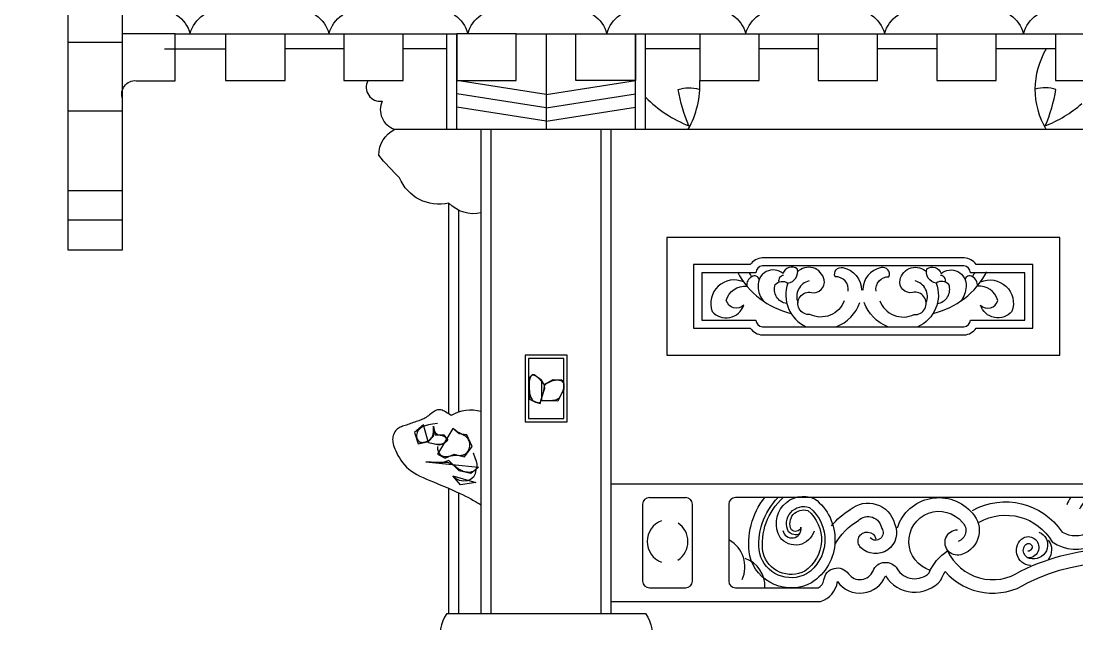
# Model space of a CAD drawing. Header units: metres. Extents: x 1709 to 7773, y 6392 to 11705.
# Drawn here: x 1838 to 3397, y 9280 to 10169 of the extents above; entities that cross this region are included whole.
import ezdxf

# ---------------------------------------------------------------- set-up
doc = ezdxf.new("R2010")
doc.units = ezdxf.units.M
for name, color, linetype in [('3', 3, 'Continuous'), ('4', 4, 'Continuous'), ('7', 7, 'Continuous')]:
    doc.layers.add(name, color=color, linetype=linetype)

msp = doc.modelspace()

# ---------------------------------------------------------------- linework, layer by layer
at = {"layer": '3'}
for p, q in [((1988.25, 10054.36), (1988.25, 10199.36)), ((2065.88, 10150.42), (1988.25, 10150.42)), ((2140.35, 10150.42), (2227.96, 10150.42)), ((2314.94, 10150.42), (2402.55, 10150.42)), ((2569.28, 10150.42), (2481.66, 10150.42)), ((2481.66, 10009.65), (2481.66, 10150.42)), ((2613.3, 10150.42), (2613.3, 10009.65)), ((2657.33, 10150.42), (2745.13, 10150.42)), ((2745.13, 10009.65), (2745.13, 10150.42)), ((2839.94, 10150.42), (2927.55, 10150.42)), ((3014.94, 10150.42), (3102.55, 10150.42)), ((3189.94, 10150.42), (3277.55, 10150.42)), ((3364.94, 10150.42), (3452.55, 10150.42)), ((1907.23, 10138.15), (1988.25, 10138.15)), ((2050.28, 10128.23), (2140.35, 10128.23)), ((2314.94, 10128.23), (2227.96, 10128.23)), ((2466.66, 10128.23), (2402.96, 10128.23)), ((2839.94, 10128.23), (2760.13, 10128.23)), ((3014.94, 10128.23), (2927.96, 10128.23)), ((3014.94, 10128.23), (2935.13, 10128.23)), ((3189.94, 10128.23), (3102.55, 10128.23)), ((3364.94, 10128.23), (3277.55, 10128.23)), ((2613.3, 10060.76), (2481.47, 10081.39)), ((2613.3, 10060.76), (2745.13, 10081.39)), ((2613.3, 10041.46), (2481.47, 10062.09)), ((2613.3, 10041.46), (2745.13, 10062.09)), ((1907.23, 10036.75), (1988.25, 10036.75)), ((2613.3, 10021.55), (2481.47, 10042.18)), ((2613.3, 10021.55), (2745.13, 10042.18)), ((2532.29, 9295.21), (2532.29, 10009.65)), ((2694.43, 9295.21), (2694.43, 10009.65)), ((2760.13, 10009.65), (4550, 10009.65)), ((1907.23, 9919.13), (1988.25, 9919.13)), ((2484.53, 9592.36), (2484.53, 9891.47)), ((1988.25, 9875.46), (1907.23, 9875.46)), ((2484.53, 9295.21), (2484.53, 9473.62)), ((2517.29, 9295.21), (2709.43, 9295.21))]:
    msp.add_line(p, q, dxfattribs=at)
msp.add_lwpolyline([(2587.23, 9583.15), (2639.5, 9583.15), (2639.5, 9671.37), (2587.23, 9671.37)], close=True, dxfattribs=at)
at = {"layer": '4'}
for p, q in [((2065.88, 10150.42), (2140.35, 10150.42)), ((2065.88, 10081.33), (2065.88, 10150.42)), ((2227.96, 10150.42), (2314.94, 10150.42)), ((2402.55, 10150.42), (2481.66, 10150.42)), ((2466.66, 10009.65), (2466.66, 10150.42)), ((2569.28, 10150.42), (2657.33, 10150.42)), ((2745.13, 10150.42), (2839.94, 10150.42)), ((2760.13, 10009.65), (2760.13, 10150.42)), ((2927.55, 10150.42), (3014.94, 10150.42)), ((3102.55, 10150.42), (3189.94, 10150.42)), ((3277.55, 10150.42), (3364.94, 10150.42)), ((2389.81, 10009.65), (2760.13, 10009.65)), ((2517.29, 9295.21), (2517.29, 10009.65)), ((2709.43, 9295.21), (2709.43, 10009.65)), ((2469.53, 9589.73), (2469.53, 9900.09)), ((2469.53, 9295.21), (2469.53, 9479.84)), ((2709.43, 9486.39), (6390.57, 9486.39)), ((2466.66, 9295.21), (2517.29, 9295.21)), ((2709.43, 9295.21), (2760.06, 9295.21))]:
    msp.add_line(p, q, dxfattribs=at)
for points in [[(1841.31, 10230, 0.65), (1863.35, 10199.36), (1907.23, 10199.36), (1907.23, 9831.8), (1988.25, 9831.8), (1988.25, 10054.36, -0.55), (2008.5, 10081.33), (2065.88, 10081.33)], [(2005.13, 10208.36, 0.27), (2035.98, 10186.17, -0.37), (2087.81, 10150.42, -0.37), (2139.63, 10186.17, 0.21), (2166.45, 10201.45)], [(2212.66, 10203.65, 0.23), (2240.98, 10186.17, -0.37), (2292.81, 10150.42, -0.37), (2344.63, 10186.17, 0.21), (2371.45, 10201.45)], [(2417.66, 10203.65, 0.23), (2445.98, 10186.17, -0.37), (2497.81, 10150.42, -0.37), (2549.63, 10186.17, 0.21), (2576.45, 10201.45)], [(2622.66, 10203.65, 0.23), (2650.98, 10186.17, -0.37), (2702.81, 10150.42, -0.37), (2754.63, 10186.17, 0.21), (2781.45, 10201.45)], [(2827.66, 10203.65, 0.23), (2855.98, 10186.17, -0.37), (2907.81, 10150.42, -0.37), (2959.63, 10186.17, 0.21), (2986.45, 10201.45)], [(3032.66, 10203.65, 0.23), (3060.98, 10186.17, -0.37), (3112.81, 10150.42, -0.37), (3164.63, 10186.17, 0.21), (3191.45, 10201.45)], [(3237.66, 10203.65, 0.23), (3265.98, 10186.17, -0.37), (3317.81, 10150.42, -0.37), (3369.63, 10186.17, 0.21), (3396.45, 10201.45)], [(2350.35, 10081.39, 0.62), (2371.27, 10051.29, 0.45), (2389.81, 10009.65, 0.27)], [(2823.93, 10014.55, -0.06), (2808.24, 10068.53, -0.14), (2838.75, 10068.97)], [(3349.96, 10014.55, 0.06), (3365.65, 10068.53, 0.14), (3335.14, 10068.97)], [(2517.29, 9886.16, -0.26), (2469.78, 9900.76, -0.37), (2396.97, 9938.22, -0.04), (2366.37, 9971.49, -0.28), (2389.81, 10009.65)], [(2517.29, 9593.15, 0.2), (2473.14, 9587.37), (2473.03, 9587.44), (2470.95, 9588.8), (2468.91, 9590.14), (2466.92, 9591.42), (2465, 9592.58), (2463.15, 9593.6), (2461.37, 9594.45), (2459.65, 9595.11), (2457.96, 9595.56), (2456.31, 9595.81), (2454.67, 9595.82), (2453.04, 9595.59), (2451.4, 9595.09), (2449.74, 9594.34), (2448.07, 9593.36), (2446.38, 9592.21), (2444.67, 9590.94), (2442.96, 9589.6), (2441.24, 9588.24), (2439.52, 9586.92), (2437.79, 9585.69), (2436.07, 9584.57), (2434.33, 9583.58), (2432.58, 9582.69), (2430.81, 9581.87), (2429.01, 9581.11), (2427.17, 9580.39), (2425.29, 9579.69), (2423.35, 9579), (2421.37, 9578.28), (2419.33, 9577.55), (2417.27, 9576.82), (2415.19, 9576.09), (2413.12, 9575.38), (2411.05, 9574.67), (2409.02, 9574), (2407.03, 9573.35), (2405.1, 9572.74), (2403.23, 9572.14), (2401.43, 9571.52), (2399.71, 9570.87), (2398.06, 9570.14), (2396.49, 9569.32), (2395.02, 9568.38), (2393.64, 9567.29), (2392.35, 9566.03), (2391.18, 9564.61), (2390.12, 9563.05), (2389.19, 9561.38), (2388.4, 9559.61), (2387.75, 9557.76), (2387.26, 9555.85), (2386.94, 9553.91), (2386.79, 9551.93), (2386.83, 9549.91), (2387.06, 9547.81), (2387.49, 9545.6), (2388.12, 9543.25), (2388.97, 9540.74), (2390.04, 9538.03), (2391.33, 9535.09), (2392.87, 9531.92), (2394.64, 9528.55), (2396.67, 9525.07), (2398.95, 9521.53), (2401.49, 9518), (2404.31, 9514.54), (2407.41, 9511.23), (2410.8, 9508.12), (2414.47, 9505.27), (2418.43, 9502.65), (2422.64, 9500.22), (2427.1, 9497.93), (2431.78, 9495.74), (2436.67, 9493.6), (2441.75, 9491.47), (2447, 9489.31), (2452.41, 9487.07), (2457.91, 9484.78), (2463.45, 9482.44), (2468.98, 9480.08), (2474.42, 9477.71), (2479.73, 9475.34), (2484.84, 9473), (2489.7, 9470.7), (2494.25, 9468.46), (2498.48, 9466.29), (2502.39, 9464.2), (2505.98, 9462.22), (2509.24, 9460.35), (2512.17, 9458.6), (2514.76, 9456.99), (2517.29, 9455.36)], [(2709.43, 9313.11), (3018.02, 9313.11, 0.3), (3043.13, 9342.37, 0.59), (3114.25, 9350.73, 0.51), (3195.83, 9344.46, -0.07), (3202.11, 9357, 0.37), (3323.44, 9340.28, -0.23), (3584.93, 9342.37, 0.53), (3620.49, 9342.37), (3657.75, 9486.39)], [(2466.66, 9295.21, 0.54), (2496.29, 9217.02, 0.43), (2496.29, 9168.62, 0.36), (2482.23, 9017.18, 0.16), (2529.11, 8970.34, -0.04), (2613.36, 8903.26, -0.04)], [(2760.06, 9295.21, -0.54), (2730.43, 9217.02, -0.43), (2730.43, 9168.62, -0.36), (2744.5, 9017.18, -0.16), (2697.61, 8970.34, 0.04), (2613.36, 8903.26, 0.04)]]:
    msp.add_lwpolyline(points, format="xyb", dxfattribs=at)
for points in [[(2140.35, 10150.42), (2140.35, 10081.39), (2227.96, 10081.39), (2227.96, 10150.42)], [(2314.94, 10150.42), (2314.94, 10081.39), (2402.55, 10081.39), (2402.55, 10150.42)], [(2481.66, 10150.42), (2481.66, 10081.39), (2569.28, 10081.39), (2569.28, 10150.42)], [(2744.94, 10150.42), (2744.94, 10081.39), (2657.33, 10081.39), (2657.33, 10150.42)], [(2839.94, 10150.42), (2839.94, 10081.39), (2927.55, 10081.39), (2927.55, 10150.42)], [(3014.94, 10150.42), (3014.94, 10081.39), (3102.55, 10081.39), (3102.55, 10150.42)], [(3189.94, 10150.42), (3189.94, 10081.39), (3277.55, 10081.39), (3277.55, 10150.42)], [(3364.94, 10150.42), (3364.94, 10081.39), (3452.55, 10081.39), (3452.55, 10150.42)]]:
    msp.add_lwpolyline(points, dxfattribs=at)
msp.add_lwpolyline([(2791.23, 9676.21), (3371.23, 9676.21), (3371.23, 9850), (2791.23, 9850)], close=True, dxfattribs=at)
for centre, radius, start, end in [((3449.73, 10068.58), 115.02, 148.76, 210.82), ((2709.17, 10074.49), 130.95, 330.32, 3.02), ((2892.92, 10188.81), 187.27, 224.84, 248.52), ((3280.96, 10188.81), 187.27, 291.48, 311.07)]:
    msp.add_arc(centre, radius, start, end, dxfattribs=at)
at = {"layer": '7'}
msp.add_line((2765.67, 9466.39), (2819.21, 9466.39), dxfattribs=at)
for points in [[(3331.58, 9716.21), (3331.58, 9810), (3247.82, 9810, 0.23), (3230.34, 9820), (2932.12, 9820, 0.23), (2914.64, 9810), (2830.88, 9810), (2830.88, 9716.21), (2914.64, 9716.21, 0.23), (2932.12, 9706.21), (3230.34, 9706.21, 0.23), (3247.82, 9716.21)], [(3319.58, 9728.21), (3319.58, 9798), (3239.77, 9798, 0.36), (3229.87, 9808), (2932.6, 9808, 0.36), (2922.69, 9798), (2842.88, 9798), (2842.88, 9728.21), (2922.69, 9728.21, 0.36), (2932.6, 9718.21), (3229.87, 9718.21, 0.36), (3239.77, 9728.21)]]:
    msp.add_lwpolyline(points, format="xyb", close=True, dxfattribs=at)
for points in [[(2968.36, 9752.72, -0.48), (2951.37, 9780.47, -0.37), (2969.99, 9782.8, 0.46), (2983.96, 9803.73, 0.53), (2963.01, 9796.75, 0.67), (2926.13, 9777.87, 0.18), (2934.25, 9755.89, 0.18)], [(3053.34, 9756.76, -0.44), (3002.58, 9736.29, -1.16), (3004.91, 9768.85, 0.55), (3023.53, 9787.45, 0.6), (2983.96, 9799.07, 0.6)], [(3058.84, 9770.7, 0.48), (3039.82, 9792.1, -0.62), (3051.27, 9805.65, -0.36), (3078.61, 9772.08)], [(3100.21, 9770.7, -0.48), (3119.22, 9792.1, 0.62), (3107.77, 9805.65, 0.36), (3080.44, 9772.08)], [(3105.7, 9756.76, 0.44), (3156.47, 9736.29, 1.16), (3154.14, 9768.85, -0.55), (3135.52, 9787.45, -0.6), (3175.09, 9799.07, -0.6)], [(3190.68, 9752.72, 0.48), (3207.67, 9780.47, 0.37), (3189.05, 9782.8, -0.46), (3175.09, 9803.73, -0.53), (3196.04, 9796.75, -0.67), (3232.92, 9777.87, -0.18), (3224.8, 9755.89, -0.18)], [(2904.7, 9784.46, 0.66), (2858.26, 9740.94, 0.59), (2904.82, 9750.24, -0.58), (2879.21, 9757.22, -0.36), (2909.54, 9778.28, -0.36)], [(3254.34, 9784.46, -0.66), (3300.78, 9740.94, -0.59), (3254.23, 9750.24, 0.58), (3279.83, 9757.22, 0.36), (3249.5, 9778.28, 0.36)], [(2969.99, 9782.8, 0.39), (2997.06, 9718.21, 0.39)], [(3189.05, 9782.8, -0.39), (3161.99, 9718.21, -0.39)], [(3041.5, 9718.21, 0.22), (3076.25, 9754.23)], [(3117.54, 9718.21, -0.22), (3082.8, 9754.23)], [(2882.69, 9456.39), (2882.69, 9343.11, 0.41), (2892.69, 9333.11), (3014.67, 9333.11, 0.26), (3023.27, 9344.78, -0.69), (3059.46, 9353.91, 0.59), (3095.69, 9358.17, -0.62), (3131.31, 9361.17, 0.48), (3178.47, 9355.15, -0.16), (3205.75, 9387.48, 0.46), (3313.48, 9357.67, -0.23), (3593.45, 9360.46, 0.12), (3601.54, 9353.5, 0.22), (3602.55, 9352.89), (3628.68, 9453.89, 0.49), (3619, 9466.39), (2892.69, 9466.39)], [(3008.63, 9416.97, -0.62), (2958.63, 9407.6, -0.73), (3009.48, 9464.66, -0.52), (3005.13, 9340.66, -0.49), (2913.74, 9380.57, -0.21), (2935.95, 9466.39, -0.17)], [(2987.23, 9412.68, -0.34), (2971.11, 9416, -0.69), (3001.93, 9451.54, -0.51), (2997.48, 9353.57, -0.48), (2928.46, 9383.58, -0.24), (2955.89, 9466.39)], [(2989.38, 9422.4, -0.58), (2975.25, 9418.87, -0.67), (2999.47, 9447.1, -0.5), (2994.93, 9357.88, -0.48), (2933.37, 9384.6, -0.25), (2963.16, 9466.39)], [(3034.46, 9424.83, -0.08), (3062.2, 9448.75, -0.55), (3127.48, 9427.96, -0.84), (3077.46, 9392.56, -1.3), (3100.03, 9405.41)], [(3131.65, 9421.71, -0.59), (3242.41, 9443.09, -0.54), (3227.93, 9382.81, -1.21), (3220.17, 9418.75)], [(3242.41, 9447.26, -0.39), (3374.8, 9415.41, 0.54), (3436.3, 9447.84, 0.76), (3400.66, 9449.28)], [(3252.18, 9429.81, -0.41), (3360.32, 9400.89, 0.59), (3456.41, 9449, 0.12), (3449.33, 9466.39, 0.12)], [(3387.23, 9466.39, 0.08), (3381.62, 9455.4)], [(2755.67, 9456.39), (2755.67, 9343.11, 0.41), (2765.67, 9333.11), (2819.21, 9333.11, 0.41), (2829.21, 9343.11), (2829.21, 9456.39)], [(3180.15, 9358.92, -1.35), (3227.53, 9429.7, -0.56), (3221.3, 9401.68, -0.56)], [(3039.46, 9397.1, -0.13), (3074.14, 9432.6, -0.61), (3108.54, 9420.87, -0.92), (3091.61, 9406.69, -0.92)], [(3340.35, 9415.47, -0.88), (3330.46, 9375.98, -0.75), (3322.6, 9398.23, -1.26), (3324.22, 9387.25, -1.26)], [(3328.36, 9366, -0.73), (3317.7, 9406.98, -1.32), (3323.36, 9377.28)], [(3354.3, 9403.59, -0.34), (3354.18, 9374.6, -0.34)]]:
    msp.add_lwpolyline(points, format="xyb", dxfattribs=at)
msp.add_lwpolyline([(2582.23, 9578.15), (2644.5, 9578.15), (2644.5, 9676.37), (2582.23, 9676.37)], close=True, dxfattribs=at)
for points in [[(2610.66, 9632.4), (2610.66, 9632.4), (2609.26, 9634.72), (2607.71, 9636.82), (2606.05, 9638.72), (2604.35, 9640.42), (2602.65, 9641.91), (2601.01, 9643.2), (2599.48, 9644.29), (2598.12, 9645.18), (2596.97, 9645.87), (2596.01, 9646.38), (2595.2, 9646.72), (2594.52, 9646.91), (2593.93, 9646.95), (2593.39, 9646.87), (2592.88, 9646.67), (2592.37, 9646.38), (2591.83, 9645.99), (2591.26, 9645.47), (2590.7, 9644.8), (2590.15, 9643.93), (2589.63, 9642.82), (2589.17, 9641.44), (2588.78, 9639.74), (2588.48, 9637.7), (2588.29, 9635.29), (2588.2, 9632.59), (2588.23, 9629.7), (2588.37, 9626.72), (2588.62, 9623.75), (2588.98, 9620.88), (2589.46, 9618.22), (2590.05, 9615.87), (2590.76, 9613.89), (2591.57, 9612.27), (2592.45, 9610.97), (2593.4, 9609.93), (2594.38, 9609.11), (2595.4, 9608.46), (2596.41, 9607.95), (2597.42, 9607.52), (2598.4, 9607.14), (2599.34, 9606.81), (2600.23, 9606.55), (2601.08, 9606.36), (2601.88, 9606.27), (2602.61, 9606.29), (2603.28, 9606.42), (2603.87, 9606.69), (2604.4, 9607.11), (2604.86, 9607.67), (2605.27, 9608.37), (2605.64, 9609.2), (2606, 9610.18), (2606.35, 9611.29), (2606.72, 9612.52), (2607.1, 9613.89), (2607.52, 9615.37), (2607.97, 9616.94), (2608.42, 9618.56), (2608.86, 9620.2), (2609.28, 9621.82), (2609.66, 9623.38), (2609.99, 9624.86), (2610.25, 9626.2), (2610.43, 9627.4), (2610.56, 9628.45), (2610.69, 9629.4), (2610.85, 9630.25), (2611.07, 9631.05), (2611.41, 9631.81), (2611.89, 9632.55), (2612.56, 9633.31), (2613.45, 9634.1), (2614.53, 9634.91), (2615.77, 9635.72), (2617.16, 9636.51), (2618.65, 9637.25), (2620.22, 9637.93), (2621.84, 9638.53), (2623.49, 9639.02), (2625.13, 9639.39), (2626.74, 9639.65), (2628.3, 9639.79), (2629.81, 9639.82), (2631.23, 9639.76), (2632.55, 9639.6), (2633.76, 9639.35), (2634.83, 9639.02), (2635.74, 9638.61), (2636.52, 9638.12), (2637.17, 9637.57), (2637.7, 9636.95), (2638.13, 9636.27), (2638.48, 9635.53), (2638.75, 9634.74), (2638.96, 9633.89), (2639.13, 9633), (2639.24, 9632.07), (2639.29, 9631.09), (2639.28, 9630.08), (2639.21, 9629.03), (2639.07, 9627.95), (2638.85, 9626.84), (2638.55, 9625.71), (2638.17, 9624.55), (2637.72, 9623.38), (2637.21, 9622.2), (2636.66, 9621.02), (2636.08, 9619.84), (2635.49, 9618.69), (2634.9, 9617.55), (2634.33, 9616.45), (2633.78, 9615.38), (2633.21, 9614.37), (2632.58, 9613.42), (2631.83, 9612.54), (2630.92, 9611.74), (2629.81, 9611.04), (2628.43, 9610.44), (2626.76, 9609.96), (2624.75, 9609.6), (2622.46, 9609.35), (2619.97, 9609.19), (2617.36, 9609.11), (2614.7, 9609.07), (2612.06, 9609.07), (2609.53, 9609.08), (2607.18, 9609.09), (2607.18, 9638.85), (2595.76, 9647.29), (2592.79, 9647.29), (2587.32, 9641.83), (2588.81, 9611.57), (2597.75, 9607.11), (2604.7, 9605.12), (2606.69, 9612.56), (2611.16, 9627.94), (2610.16, 9632.9), (2623.57, 9640.34), (2636.48, 9639.84), (2639.46, 9634.39), (2639.46, 9625.96), (2634, 9616.03), (2630.52, 9608.59), (2613.14, 9609.09), (2607.18, 9609.09)], [(2452.87, 9575.63), (2452.87, 9575.63), (2445.71, 9574.75), (2439.77, 9573.56), (2434.93, 9572.11), (2431.06, 9570.43), (2428.06, 9568.58), (2425.81, 9566.6), (2424.19, 9564.52), (2423.08, 9562.4), (2422.39, 9560.29), (2422.07, 9558.21), (2422.08, 9556.21), (2422.39, 9554.34), (2422.98, 9552.62), (2423.81, 9551.11), (2424.86, 9549.85), (2426.08, 9548.86), (2427.45, 9548.19), (2428.93, 9547.82), (2430.49, 9547.7), (2432.11, 9547.8), (2433.73, 9548.1), (2435.34, 9548.55), (2436.9, 9549.14), (2438.37, 9549.81), (2439.73, 9550.55), (2440.97, 9551.35), (2442.09, 9552.23), (2443.1, 9553.19), (2443.99, 9554.24), (2444.75, 9555.39), (2445.4, 9556.64), (2445.94, 9558), (2446.35, 9559.46), (2446.67, 9560.97), (2446.91, 9562.46), (2447.08, 9563.86), (2447.21, 9565.1), (2447.31, 9566.1), (2447.41, 9566.8), (2447.51, 9567.13), (2447.65, 9567.04), (2447.83, 9566.59), (2448.08, 9565.85), (2448.42, 9564.92), (2448.86, 9563.87), (2449.42, 9562.79), (2450.12, 9561.75), (2450.98, 9560.83), (2452.01, 9560.1), (2453.18, 9559.54), (2454.45, 9559.1), (2455.79, 9558.74), (2457.15, 9558.43), (2458.51, 9558.13), (2459.83, 9557.79), (2461.07, 9557.37), (2462.19, 9556.84), (2463.18, 9556.21), (2464.05, 9555.5), (2464.77, 9554.73), (2465.34, 9553.91), (2465.76, 9553.07), (2466.02, 9552.22), (2466.11, 9551.38), (2466.02, 9550.57), (2465.77, 9549.79), (2465.36, 9549.04), (2464.81, 9548.33), (2464.12, 9547.66), (2463.32, 9547.02), (2462.4, 9546.43), (2461.38, 9545.87), (2460.25, 9545.37), (2458.91, 9544.97), (2457.24, 9544.7), (2455.12, 9544.63), (2452.41, 9544.81), (2449.01, 9545.28), (2444.79, 9546.09), (2439.63, 9547.29), (2432.07, 9573.74), (2418.83, 9562.4), (2424.5, 9545.4), (2439.63, 9549.18), (2447.2, 9556.74), (2447.2, 9571.85), (2449.09, 9558.63), (2462.33, 9558.63), (2468, 9551.07), (2462.33, 9545.4), (2454.76, 9543.51), (2439.63, 9547.29)], [(2452.87, 9541.62), (2452.87, 9541.62), (2453.12, 9537.76), (2453.84, 9534.62), (2454.93, 9532.13), (2456.34, 9530.23), (2457.98, 9528.83), (2459.79, 9527.87), (2461.68, 9527.28), (2463.59, 9526.98), (2465.45, 9526.91), (2467.27, 9527.01), (2469.05, 9527.24), (2470.8, 9527.55), (2472.54, 9527.9), (2474.27, 9528.24), (2476.01, 9528.53), (2477.77, 9528.71), (2479.56, 9528.76), (2481.36, 9528.73), (2483.17, 9528.65), (2484.98, 9528.59), (2486.78, 9528.61), (2488.54, 9528.76), (2490.27, 9529.09), (2491.96, 9529.66), (2493.58, 9530.51), (2495.11, 9531.62), (2496.52, 9532.96), (2497.79, 9534.5), (2498.88, 9536.2), (2499.76, 9538.03), (2500.4, 9539.95), (2500.78, 9541.94), (2500.87, 9543.95), (2500.69, 9545.97), (2500.24, 9547.95), (2499.56, 9549.87), (2498.66, 9551.69), (2497.55, 9553.38), (2496.25, 9554.92), (2494.79, 9556.26), (2493.18, 9557.41), (2491.39, 9558.44), (2489.4, 9559.46), (2487.19, 9560.57), (2484.72, 9561.89), (2481.98, 9563.5), (2478.94, 9565.53), (2475.57, 9568.07), (2452.87, 9530.29), (2464.22, 9524.62), (2477.46, 9530.29), (2492.59, 9526.51), (2503.93, 9541.62), (2496.37, 9558.63), (2485.02, 9560.52), (2475.57, 9568.07)], [(2505.83, 9532.18), (2505.83, 9532.18), (2508.24, 9525.23), (2509.87, 9519.84), (2510.83, 9515.77), (2511.22, 9512.81), (2511.16, 9510.74), (2510.75, 9509.33), (2510.09, 9508.36), (2509.29, 9507.61), (2508.45, 9506.91), (2507.56, 9506.22), (2506.61, 9505.57), (2505.59, 9504.98), (2504.48, 9504.46), (2503.26, 9504.03), (2501.93, 9503.71), (2500.47, 9503.52), (2498.86, 9503.48), (2497.13, 9503.58), (2495.29, 9503.85), (2493.37, 9504.27), (2491.4, 9504.85), (2489.39, 9505.6), (2487.36, 9506.52), (2485.34, 9507.61), (2483.34, 9508.87), (2481.37, 9510.25), (2479.41, 9511.67), (2477.46, 9513.08), (2475.51, 9514.43), (2473.55, 9515.63), (2471.57, 9516.63), (2469.58, 9517.38), (2467.52, 9517.82), (2465.24, 9518.02), (2462.53, 9518.07), (2459.21, 9518.04), (2455.08, 9518.04), (2449.94, 9518.13), (2443.59, 9518.4), (2435.85, 9518.95), (2513.39, 9511.39), (2509.61, 9507.61), (2502.04, 9501.95), (2485.02, 9505.72), (2469.89, 9520.84), (2458.54, 9517.06), (2435.85, 9518.95)], [(2509.61, 9507.61), (2509.61, 9507.61), (2508.61, 9501.24), (2505.88, 9496.31), (2501.83, 9492.83), (2496.84, 9490.85), (2491.32, 9490.36), (2485.67, 9491.41), (2480.29, 9494), (2475.57, 9498.17), (2509.61, 9488.72), (2486.91, 9484.94), (2475.57, 9498.17)]]:
    msp.add_lwpolyline(points, dxfattribs=at)
for centre, radius, start, end in [((3002.81, 9856.38), 121.65, 208.1, 256.55), ((2921.95, 9780.4), 12.59, 114.74, 189.69), ((2903.21, 9787.01), 14.31, 19.68, 50.15), ((2921.06, 9787.13), 6.42, 2.93, 132.89), ((2964.22, 9786.18), 7.85, 93.51, 194.76), ((3006.57, 9762.93), 23.5, 102.86, 202.54), ((3152.48, 9762.93), 23.5, 337.46, 77.14), ((3156.23, 9856.38), 121.65, 283.45, 331.9), ((3194.82, 9786.18), 7.85, 345.24, 86.49), ((3237.99, 9787.13), 6.42, 47.11, 177.07), ((3237.09, 9780.4), 12.59, 350.31, 65.26), ((3255.84, 9787.01), 14.31, 129.85, 160.32), ((2765.67, 9456.39), 10, 90, 180), ((2819.21, 9456.39), 10, 0, 90), ((2892.69, 9456.39), 10, 90, 180), ((2892.69, 9456.39), 10, 90, 180), ((2795.18, 9401.52), 32.85, 110.87, 249.1), ((2789.69, 9401.52), 32.85, 303.5, 55.93), ((2975.98, 9420.26), 13.56, 190.17, 9.09), ((2860.9, 9363.97), 45.75, 335.82, 59.85), ((2893.3, 9335.85), 42.8, 356.34, 71.6)]:
    msp.add_arc(centre, radius, start, end, dxfattribs=at)

doc.saveas('drawing.dxf')
